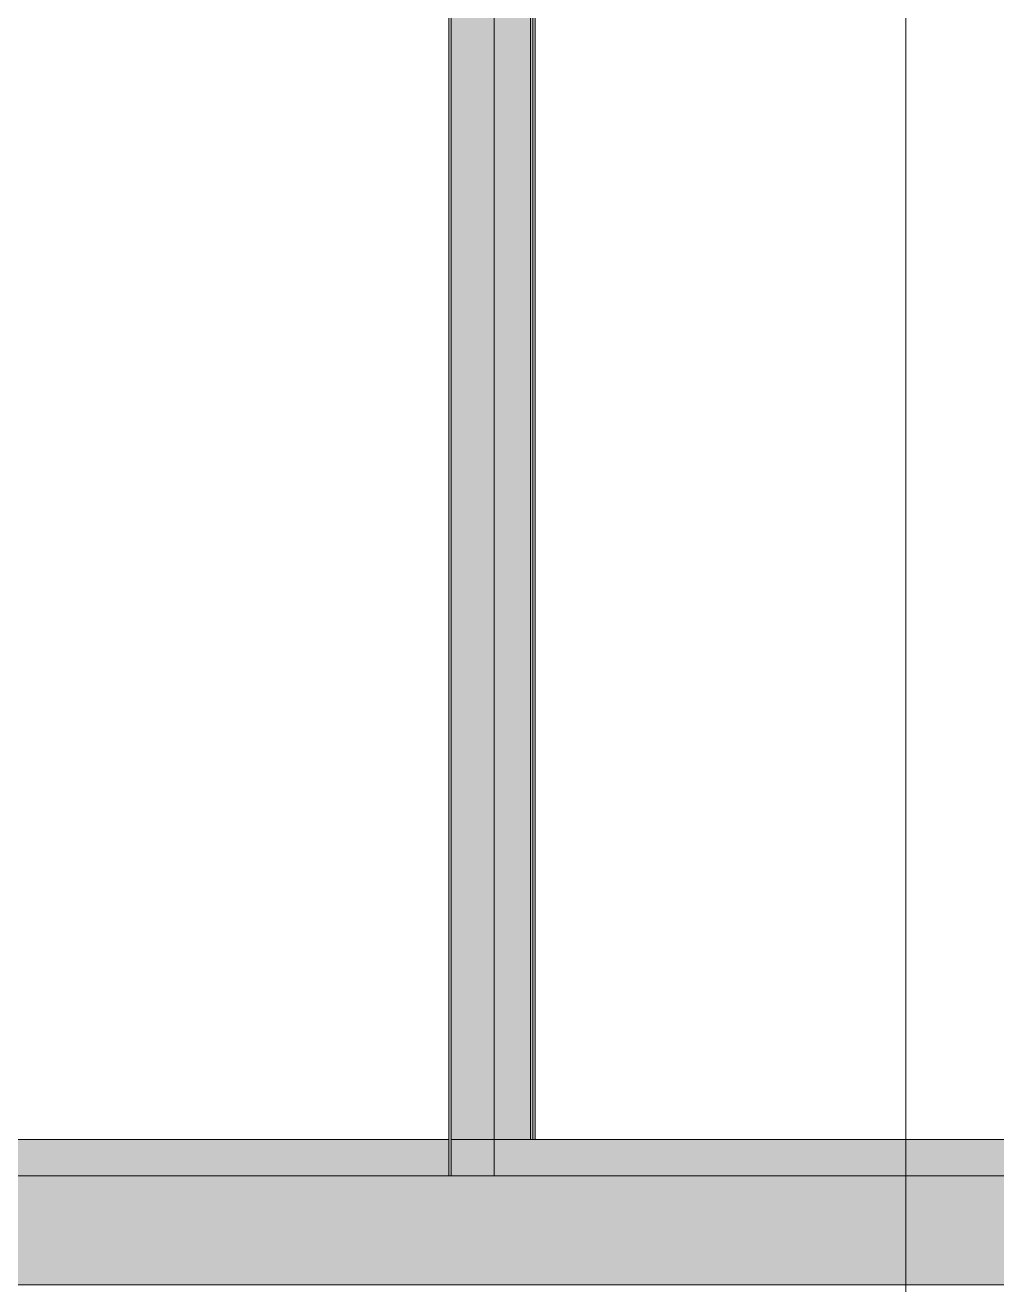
# Model space of a CAD drawing. Header units: inches. Extents: x -23034 to -8448, y -290 to 853.
# Drawn here: x -19304.2 to -19250.6, y -6 to 63.4 of the extents above; entities that cross this region are included whole.
import ezdxf

# ---------------------------------------------------------------- set-up
doc = ezdxf.new("R2010")
doc.units = ezdxf.units.IN
doc.header["$MEASUREMENT"] = 0
for name, color, linetype, lineweight in [('A-GLAZ-CWMG', 51, 'Continuous', 9), ('C-BLDG-PADS', 91, 'Continuous', 9), ('G-ANNO-SYMB', 111, 'Continuous', 9), ('I-WALL', 2, 'Continuous', 9)]:
    doc.layers.add(name, color=color, linetype=linetype, lineweight=lineweight)

# ---------------------------------------------------------------- blocks, each defined once
blk = doc.blocks.new('Rectangular Mullion - Exterior 2_ x 4_5_-1135280-Section 8')
at = {"layer": 'A-GLAZ-CWMG'}
blk.add_hatch(color=256, dxfattribs=at).paths.add_polyline_path([(-26156.512, 0), (-26128.015, 0), (-26128.015, 2), (-26161.828, 2), (-26161.828, 0)], flags=0)
blk.add_line((-26161.828, 2), (-26128.015, 2), dxfattribs=at)
blk = doc.blocks.new('Rectangular Mullion - Exterior 2_ x 4_5_-1142647-Section 8')
at = {"layer": 'A-GLAZ-CWMG'}
blk.add_hatch(color=256, dxfattribs=at).paths.add_polyline_path([(-26125.515, 0), (-26125.515, 2), (-26127.89, 2), (-26127.89, 0)], flags=0)
for p, q in [((-26125.515, 2), (-26127.89, 2)), ((-26127.89, 2), (-26127.89, 0))]:
    blk.add_line(p, q, dxfattribs=at)
blk = doc.blocks.new('Rectangular Mullion - Exterior 2_ x 4_5_-1142586-Section 8')
at = {"layer": 'A-GLAZ-CWMG'}
h = blk.add_hatch(color=256, dxfattribs=at)
h.paths.add_polyline_path([(-26127.89, 2), (-26125.515, 2), (-26125.515, 98), (-26127.89, 98), (-26127.89, 76.533)], flags=0)
h.paths.add_polyline_path([(-26123.39, 2), (-26123.39, 96), (-26123.515, 96), (-26123.515, 2)], flags=0)
for p, q in [((-26127.89, 2), (-26127.89, 98)), ((-26123.39, 96), (-26123.39, 2)), ((-26125.515, 2), (-26127.89, 2))]:
    blk.add_line(p, q, dxfattribs=at)
blk = doc.blocks.new('Rectangular Mullion - Exterior 2_ x 4_5_-1135311-Section 8')
at = {"layer": 'A-GLAZ-CWMG'}
blk.add_hatch(color=256, dxfattribs=at).paths.add_polyline_path([(-26089.453, 0), (-26089.453, 2), (-26125.515, 2), (-26125.515, 0)], flags=0)
for p in [(-26125.515, 0), (-26089.453, 2)]:
    blk.add_line(p, (-26125.515, 2), dxfattribs=at)
blk = doc.blocks.new('Rectangular Mullion - Exterior 2_ x 4_5_-1142587-Section 8')
at = {"layer": 'A-GLAZ-CWMG'}
blk.add_hatch(color=256, dxfattribs=at).paths.add_polyline_path([(-26125.515, 2), (-26123.515, 2), (-26123.515, 98), (-26125.515, 98), (-26125.515, 76.533)], flags=0)
for p, q in [((-26125.515, 98), (-26125.515, 2)), ((-26123.515, 2), (-26123.515, 98)), ((-26123.515, 2), (-26125.515, 2))]:
    blk.add_line(p, q, dxfattribs=at)

msp = doc.modelspace()

# ---------------------------------------------------------------- hatches: boundary and pattern name
at = {"layer": 'C-BLDG-PADS'}
h = msp.add_hatch(dxfattribs=at)
h.set_pattern_fill('FP_12', color=256, style=0, pattern_type=2)
h.set_pattern_definition([(50, (-32938.486, 67.247), (55.0854, -4.81984), [5.76, -63.36]), (355, (-32938.486, 67.247), (-10.65569, 57.76853), [4.608, -50.688]), (100.451, (-32933.895, 66.846), (44.42947, 52.94866), [4.895, -53.848]), (46.184, (-32938.486, 82.61), (81.96444, -12.71212), [8.64, -95.04]), (96.636, (-32931.655, 81.55), (71.7815, 74.81238), [7.343, -80.772]), (351.184, (-32938.49, 82.61), (71.78195, 74.81243), [6.912, -76.032]), (21, (-32930.806, 78.767), (45.84207, -30.92146), [5.76, -63.36]), (326, (-32930.806, 78.767), (18.68706, 55.69148), [4.608, -50.688]), (71.451, (-32926.985, 76.19), (64.52891, 24.77011), [4.895, -53.848]), (37.5, (-32938.486, 67.247), (0.933895, 25.566816), [2.534, -47.539, 2.534, -48.922, -50.88]), (37.5, (-32938.486, 67.247), (0.933895, 25.566816), [-101.53, 2.534, -48.346]), (7.5, (-32938.486, 67.247), (20.20404, 30.291303), [2.534, -26.803, 2.534, -46.387, -19.392]), (7.5, (-32938.486, 67.247), (20.20404, 30.291303), [-78.259, 2.534, -16.858]), (327.5, (-32955.612, 67.247), (40.997785, -1.732403), [2.534, -16.666, 2.534, -57.37, -79.488]), (327.5, (-32955.612, 67.247), (40.997785, -1.732403), [-79.104, 2.534, -76.954]), (317.5, (-32963.292, 67.247), (44.78888, 7.68784), [2.534, -22.426, 2.534, -37.248, -56.448]), (317.5, (-32963.292, 67.247), (44.78888, 7.68784), [-64.742, 2.534, -53.914])])
h.paths.add_polyline_path([(-15218.94863, -6), (-15218.94863, 0), (-19429.69863, 0), (-19429.69863, -6), (-15231.32859, -6)], flags=0)
at = {"layer": 'I-WALL', "lineweight": 5}
h = msp.add_hatch(color=256, dxfattribs=at)
h.paths.add_polyline_path([(-19280.82363, 0), (-19280.69863, 0), (-19280.69863, 98), (-19280.82363, 98), (-19280.82363, 2)], flags=0)
h.paths.add_polyline_path([(-19276.19863, 2), (-19276.07363, 2), (-19276.07363, 96), (-19276.19863, 96), (-19276.19863, 76.53276)], flags=0)

# ---------------------------------------------------------------- linework, layer by layer
at = {"layer": 'C-BLDG-PADS'}
for p, q in [((-18894.82363, 0), (-19331.43356, 0)), ((-19429.69863, -6), (-15218.94863, -6))]:
    msp.add_line(p, q, dxfattribs=at)
at = {"layer": 'G-ANNO-SYMB'}
msp.add_line((-19255.62536, 545.15708), (-19255.62536, -79.66081), dxfattribs=at)
at = {"layer": 'I-WALL'}
for p, q in [((-19280.82363, 0), (-19280.82363, 150.09852)), ((-19276.07363, 96), (-19276.07363, 2))]:
    msp.add_line(p, q, dxfattribs=at)

# ---------------------------------------------------------------- block references
at = {"layer": 'A-GLAZ-CWMG'}
for name in ['Rectangular Mullion - Exterior 2_ x 4_5_-1142586-Section 8', 'Rectangular Mullion - Exterior 2_ x 4_5_-1142587-Section 8', 'Rectangular Mullion - Exterior 2_ x 4_5_-1135280-Section 8', 'Rectangular Mullion - Exterior 2_ x 4_5_-1142647-Section 8', 'Rectangular Mullion - Exterior 2_ x 4_5_-1135311-Section 8']:
    msp.add_blockref(name, (6847.1916, 0), dxfattribs=at)

doc.saveas('drawing.dxf')
